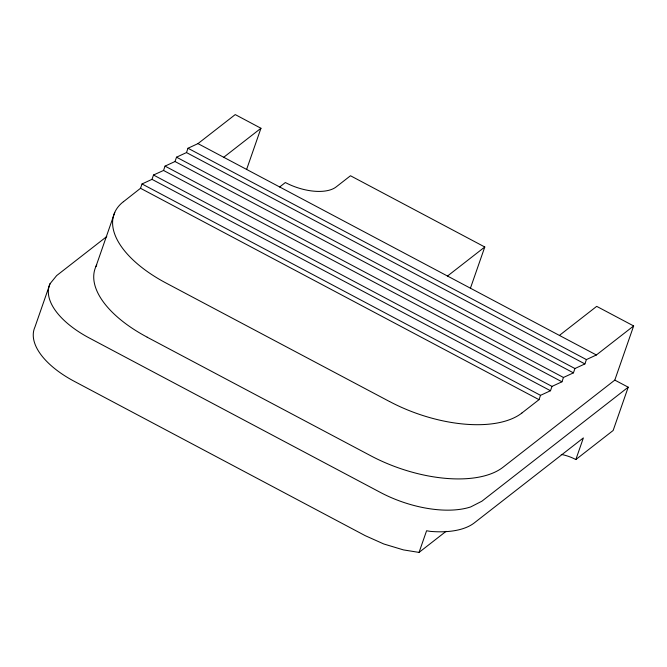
<?xml version="1.0" encoding="UTF-8"?>
<svg xmlns="http://www.w3.org/2000/svg" width="667" height="667" viewBox="0 0 667 667"><rect width="100%" height="100%" fill="white"/><g stroke="black" fill="none" stroke-linecap="round" stroke-linejoin="round"><path stroke-width="1" d="M106.778 236.527L56.645 275.596L50.017 283.75L34.942 327.047A78.773 38.428 19.2 0 0 74.287 381.332L365.266 535.684L383.817 543.989L403.452 549.9L419.043 552.409L446.09 531.332M95.923 266.575L114.782 212.389M123.445 201.717L140.52 188.286L142.029 183.959L152.001 179.348L153.502 175.021L163.54 170.452L165.049 166.125L175.012 161.514L176.522 157.187L186.485 152.576L187.994 148.249L197.974 143.613L235.243 114.591L260.955 128.264L246.565 169.585M470.393 288.319L484.784 246.998L350.492 175.755L336.143 186.935A39.386 19.218 19.2 0 1 285.359 182.533L279.623 187.002M419.043 552.409L426.588 530.765L430.365 531.374A78.773 38.428 19.2 0 0 474.379 522.836L583.383 437.902L575.846 459.546A26.255 12.806 19.2 0 0 561.247 454.41M521.877 413.015L539.011 399.666L540.52 395.339L550.483 390.737L551.993 386.401L561.956 381.799L563.465 377.472L573.428 372.861L574.937 368.534L584.901 363.924L586.41 359.596L596.373 354.986L633.65 325.946L596.698 306.361L559.405 335.418L197.974 143.613M147.199 337.227L370.744 455.761A102.518 50.025 19.2 0 0 503.051 467.217L614.799 380.107L633.65 325.946M614.799 380.107L628.214 387.193L613.14 430.49L575.846 459.546M223.662 157.32L260.955 128.264M447.49 276.055L484.784 246.998M628.214 387.193L481.916 501.192L470.719 506.92A78.773 38.428 19.2 0 1 380.34 492.396L89.37 338.036A78.773 38.428 19.2 0 1 50.017 283.75M559.405 335.418L596.373 354.986M187.994 148.249L586.41 359.596M186.485 152.576L584.901 363.924M176.522 157.187L574.937 368.534M175.012 161.514L573.428 372.861M165.049 166.125L563.465 377.472M163.54 170.452L561.956 381.799M153.502 175.021L551.993 386.401M152.001 179.348L550.483 390.737M142.029 183.959L540.52 395.339M140.52 188.286L539.011 399.666M389.603 401.576L166.058 283.041A102.518 50.042 19.2 0 1 123.403 201.701M147.24 337.194A102.518 49.975 19.2 0 1 96.732 264.882M521.886 413.023A102.518 49.967 19.2 0 1 389.628 401.551"/></g></svg>
